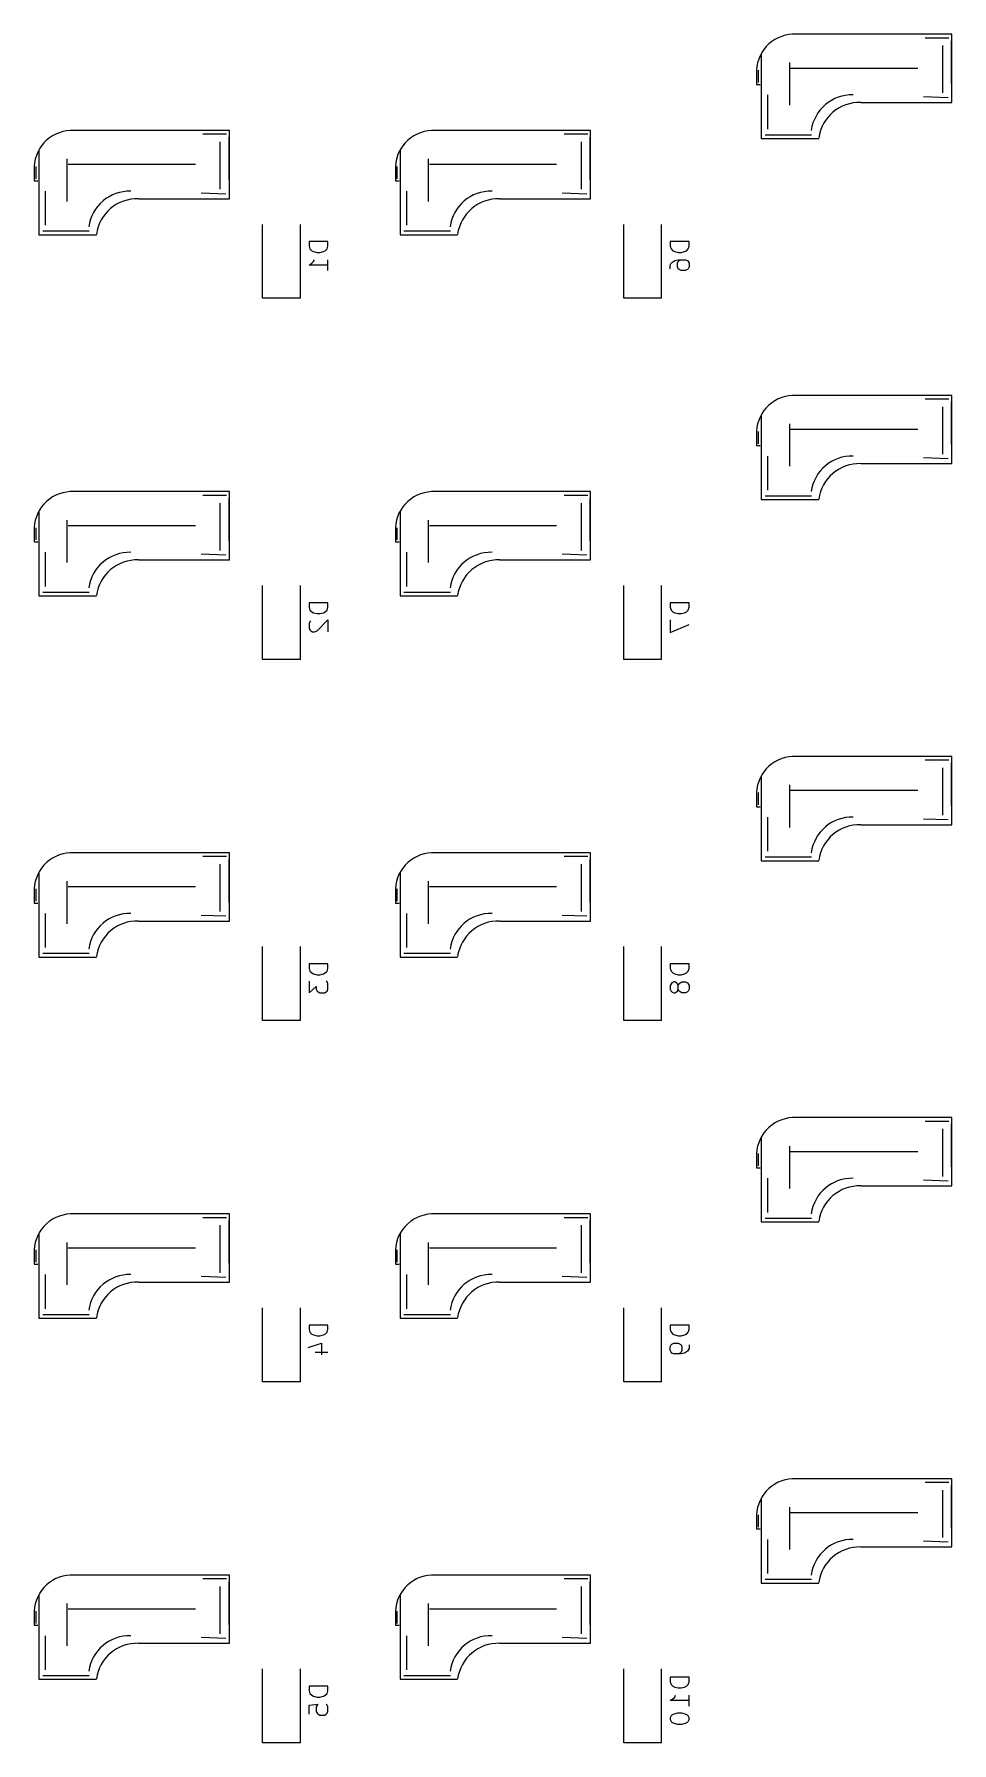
# Model space of a CAD drawing. Extents: x 83 to 346, y -162 to -57.
# Drawn here: x 212.3 to 260.7, y -149.6 to -59.5 of the extents above; entities that cross this region are included whole.
import ezdxf

# ---------------------------------------------------------------- set-up
doc = ezdxf.new("R2010")
doc.units = 0
doc.layers.add('BLACK', color=7, linetype='CONTINUOUS')

msp = doc.modelspace()

# ---------------------------------------------------------------- linework, layer by layer
at = {"layer": 'BLACK', "linetype": 'CONTINUOUS'}
for p, q in [((260.747, -59.5162), (252.547, -59.5162)), ((260.597, -59.7162), (259.347, -59.7162)), ((260.247, -60.1162), (260.247, -62.6162)), ((260.727, -62.1162), (260.727, -59.8662)), ((260.747, -63.1162), (260.747, -59.5162)), ((250.697, -60.5662), (250.697, -65.0162)), ((252.177, -61.0162), (252.177, -63.2562)), ((250.447, -61.4162), (250.447, -62.1662)), ((250.447, -62.1662), (250.647, -62.1662)), ((250.547, -62.0662), (250.547, -61.4162)), ((258.947, -61.3162), (252.247, -61.3162)), ((251.047, -64.5162), (251.047, -62.7162)), ((260.547, -62.8662), (259.247, -62.8162)), ((255.947, -63.1162), (260.747, -63.1162)), ((222.647, -64.5962), (214.447, -64.5962)), ((222.497, -64.7962), (221.247, -64.7962)), ((222.647, -68.1962), (222.647, -64.5962)), ((241.697, -64.5962), (233.497, -64.5962)), ((241.547, -64.7962), (240.297, -64.7962)), ((241.697, -68.1962), (241.697, -64.5962)), ((250.897, -64.8162), (253.347, -64.8162)), ((212.597, -65.6462), (212.597, -70.0962)), ((222.147, -65.1962), (222.147, -67.6962)), ((222.627, -67.1962), (222.627, -64.9462)), ((231.647, -65.6462), (231.647, -70.0962)), ((241.197, -65.1962), (241.197, -67.6962)), ((241.677, -67.1962), (241.677, -64.9462)), ((250.697, -65.0162), (253.727, -65.0162)), ((212.347, -66.4962), (212.347, -67.2462)), ((212.447, -67.1462), (212.447, -66.4962)), ((214.077, -66.0962), (214.077, -68.3362)), ((220.847, -66.3962), (214.147, -66.3962)), ((231.397, -66.4962), (231.397, -67.2462)), ((231.497, -67.1462), (231.497, -66.4962)), ((233.127, -66.0962), (233.127, -68.3362)), ((239.897, -66.3962), (233.197, -66.3962)), ((212.347, -67.2462), (212.547, -67.2462)), ((231.397, -67.2462), (231.597, -67.2462)), ((212.947, -69.5962), (212.947, -67.7962)), ((217.847, -68.1962), (222.647, -68.1962)), ((222.447, -67.9462), (221.147, -67.8962)), ((231.997, -69.5962), (231.997, -67.7962)), ((236.897, -68.1962), (241.697, -68.1962)), ((241.497, -67.9462), (240.197, -67.8962)), ((212.597, -70.0962), (215.627, -70.0962)), ((212.797, -69.8962), (215.247, -69.8962)), ((224.39, -73.4462), (224.39, -69.5462)), ((226.39, -73.4462), (226.39, -69.5462)), ((231.647, -70.0962), (234.677, -70.0962)), ((231.847, -69.8962), (234.297, -69.8962)), ((243.44, -73.4462), (243.44, -69.5462)), ((245.44, -73.4462), (245.44, -69.5462)), ((227.843, -70.4581), (226.843, -70.4581)), ((226.843, -70.4581), (226.843, -70.6962)), ((226.843, -70.6962), (226.89, -70.8391)), ((226.89, -70.8391), (226.986, -70.9343)), ((226.986, -70.9343), (227.081, -70.9819)), ((227.081, -70.9819), (227.271, -71.0295)), ((227.271, -71.0295), (227.414, -71.0295)), ((227.414, -71.0295), (227.605, -70.9819)), ((227.605, -70.9819), (227.7, -70.9343)), ((227.7, -70.9343), (227.795, -70.8391)), ((227.795, -70.8391), (227.843, -70.6962)), ((227.843, -70.6962), (227.843, -70.4581)), ((246.893, -70.4581), (245.893, -70.4581)), ((245.893, -70.4581), (245.893, -70.6962)), ((245.893, -70.6962), (245.94, -70.8391)), ((245.94, -70.8391), (246.036, -70.9343)), ((246.036, -70.9343), (246.131, -70.9819)), ((246.131, -70.9819), (246.321, -71.0295)), ((246.321, -71.0295), (246.464, -71.0295)), ((246.464, -71.0295), (246.655, -70.9819)), ((246.655, -70.9819), (246.75, -70.9343)), ((246.75, -70.9343), (246.845, -70.8391)), ((246.845, -70.8391), (246.893, -70.6962)), ((246.893, -70.6962), (246.893, -70.4581)), ((226.843, -71.6962), (226.986, -71.601)), ((227.843, -71.6962), (226.843, -71.6962)), ((226.986, -71.601), (227.081, -71.5057)), ((227.081, -71.5057), (227.128, -71.4105)), ((227.843, -71.9819), (227.843, -71.4105)), ((245.893, -71.6962), (245.94, -71.601)), ((245.893, -71.8867), (245.893, -71.6962)), ((245.94, -71.601), (245.988, -71.5533)), ((245.988, -71.5533), (246.131, -71.4581)), ((246.131, -71.4581), (246.321, -71.4105)), ((246.274, -71.601), (246.321, -71.5057)), ((246.274, -71.7914), (246.274, -71.601)), ((246.321, -71.8867), (246.274, -71.7914)), ((246.321, -71.4105), (246.702, -71.4105)), ((246.321, -71.5057), (246.369, -71.4581)), ((246.369, -71.9343), (246.321, -71.8867)), ((246.369, -71.4581), (246.464, -71.4105)), ((246.464, -71.9819), (246.369, -71.9343)), ((246.702, -71.9819), (246.464, -71.9819)), ((246.702, -71.4105), (246.797, -71.4581)), ((246.797, -71.9343), (246.702, -71.9819)), ((246.797, -71.4581), (246.845, -71.5057)), ((246.845, -71.8867), (246.797, -71.9343)), ((246.845, -71.5057), (246.893, -71.601)), ((246.893, -71.7914), (246.845, -71.8867)), ((246.893, -71.601), (246.893, -71.7914)), ((226.39, -73.4462), (224.39, -73.4462)), ((245.44, -73.4462), (243.44, -73.4462)), ((260.747, -78.5662), (252.547, -78.5662)), ((260.597, -78.7662), (259.347, -78.7662)), ((260.247, -79.1662), (260.247, -81.6662)), ((260.727, -81.1662), (260.727, -78.9162)), ((260.747, -82.1662), (260.747, -78.5662)), ((250.697, -79.6162), (250.697, -84.0662)), ((252.177, -80.0662), (252.177, -82.3062)), ((250.447, -80.4662), (250.447, -81.2162)), ((250.547, -81.1162), (250.547, -80.4662)), ((258.947, -80.3662), (252.247, -80.3662)), ((250.447, -81.2162), (250.647, -81.2162)), ((251.047, -83.5662), (251.047, -81.7662)), ((260.547, -81.9162), (259.247, -81.8662)), ((255.947, -82.1662), (260.747, -82.1662)), ((222.647, -83.6462), (214.447, -83.6462)), ((222.647, -87.2462), (222.647, -83.6462)), ((241.697, -83.6462), (233.497, -83.6462)), ((241.697, -87.2462), (241.697, -83.6462)), ((212.597, -84.6962), (212.597, -89.1462)), ((222.497, -83.8462), (221.247, -83.8462)), ((222.147, -84.2462), (222.147, -86.7462)), ((222.627, -86.2462), (222.627, -83.9962)), ((231.647, -84.6962), (231.647, -89.1462)), ((241.547, -83.8462), (240.297, -83.8462)), ((241.197, -84.2462), (241.197, -86.7462)), ((241.677, -86.2462), (241.677, -83.9962)), ((250.697, -84.0662), (253.727, -84.0662)), ((250.897, -83.8662), (253.347, -83.8662)), ((212.347, -85.5462), (212.347, -86.2962)), ((212.447, -86.1962), (212.447, -85.5462)), ((214.077, -85.1462), (214.077, -87.3862)), ((220.847, -85.4462), (214.147, -85.4462)), ((231.397, -85.5462), (231.397, -86.2962)), ((231.497, -86.1962), (231.497, -85.5462)), ((233.127, -85.1462), (233.127, -87.3862)), ((239.897, -85.4462), (233.197, -85.4462)), ((212.347, -86.2962), (212.547, -86.2962)), ((231.397, -86.2962), (231.597, -86.2962)), ((212.947, -88.6462), (212.947, -86.8462)), ((217.847, -87.2462), (222.647, -87.2462)), ((222.447, -86.9962), (221.147, -86.9462)), ((231.997, -88.6462), (231.997, -86.8462)), ((236.897, -87.2462), (241.697, -87.2462)), ((241.497, -86.9962), (240.197, -86.9462)), ((212.597, -89.1462), (215.627, -89.1462)), ((212.797, -88.9462), (215.247, -88.9462)), ((224.39, -92.4962), (224.39, -88.5962)), ((226.39, -92.4962), (226.39, -88.5962)), ((231.647, -89.1462), (234.677, -89.1462)), ((231.847, -88.9462), (234.297, -88.9462)), ((243.44, -92.4962), (243.44, -88.5962)), ((245.44, -92.4962), (245.44, -88.5962)), ((227.843, -89.5081), (226.843, -89.5081)), ((226.843, -89.5081), (226.843, -89.7462)), ((226.843, -89.7462), (226.89, -89.8891)), ((226.89, -89.8891), (226.986, -89.9843)), ((226.986, -89.9843), (227.081, -90.0319)), ((227.081, -90.0319), (227.271, -90.0795)), ((227.271, -90.0795), (227.414, -90.0795)), ((227.414, -90.0795), (227.605, -90.0319)), ((227.605, -90.0319), (227.7, -89.9843)), ((227.7, -89.9843), (227.795, -89.8891)), ((227.795, -89.8891), (227.843, -89.7462)), ((227.843, -89.7462), (227.843, -89.5081)), ((246.893, -89.5081), (245.893, -89.5081)), ((245.893, -89.5081), (245.893, -89.7462)), ((245.893, -89.7462), (245.94, -89.8891)), ((245.94, -89.8891), (246.036, -89.9843)), ((246.036, -89.9843), (246.131, -90.0319)), ((246.131, -90.0319), (246.321, -90.0795)), ((246.321, -90.0795), (246.464, -90.0795)), ((246.464, -90.0795), (246.655, -90.0319)), ((246.655, -90.0319), (246.75, -89.9843)), ((246.75, -89.9843), (246.845, -89.8891)), ((246.845, -89.8891), (246.893, -89.7462)), ((246.893, -89.7462), (246.893, -89.5081)), ((226.89, -90.5081), (226.843, -90.6033)), ((226.843, -90.6033), (226.843, -90.8414)), ((226.843, -90.8414), (226.89, -90.9367)), ((226.938, -90.4605), (226.89, -90.5081)), ((226.89, -90.9367), (226.938, -90.9843)), ((226.938, -90.9843), (227.033, -91.0319)), ((227.033, -91.0319), (227.128, -91.0319)), ((227.128, -91.0319), (227.271, -90.9843)), ((227.271, -90.9843), (227.843, -90.4129)), ((227.843, -90.4129), (227.843, -91.0319)), ((245.893, -90.4129), (245.893, -91.0795)), ((245.893, -91.0795), (246.893, -90.651)), ((226.39, -92.4962), (224.39, -92.4962)), ((245.44, -92.4962), (243.44, -92.4962)), ((260.747, -97.6162), (252.547, -97.6162)), ((260.597, -97.8162), (259.347, -97.8162)), ((260.247, -98.2162), (260.247, -100.716)), ((260.727, -100.216), (260.727, -97.9662)), ((260.747, -101.216), (260.747, -97.6162)), ((250.697, -98.6662), (250.697, -103.116)), ((252.177, -99.1162), (252.177, -101.356)), ((250.447, -99.5162), (250.447, -100.266)), ((250.547, -100.166), (250.547, -99.5162)), ((258.947, -99.4162), (252.247, -99.4162)), ((250.447, -100.266), (250.647, -100.266)), ((251.047, -102.616), (251.047, -100.816)), ((260.547, -100.966), (259.247, -100.916)), ((255.947, -101.216), (260.747, -101.216)), ((222.647, -102.696), (214.447, -102.696)), ((222.647, -106.296), (222.647, -102.696)), ((241.697, -102.696), (233.497, -102.696)), ((241.697, -106.296), (241.697, -102.696)), ((222.497, -102.896), (221.247, -102.896)), ((222.147, -103.296), (222.147, -105.796)), ((222.627, -105.296), (222.627, -103.046)), ((241.547, -102.896), (240.297, -102.896)), ((241.197, -103.296), (241.197, -105.796)), ((241.677, -105.296), (241.677, -103.046)), ((250.697, -103.116), (253.727, -103.116)), ((250.897, -102.916), (253.347, -102.916)), ((212.597, -103.746), (212.597, -108.196)), ((214.077, -104.196), (214.077, -106.436)), ((220.847, -104.496), (214.147, -104.496)), ((231.647, -103.746), (231.647, -108.196)), ((233.127, -104.196), (233.127, -106.436)), ((239.897, -104.496), (233.197, -104.496)), ((212.347, -104.596), (212.347, -105.346)), ((212.347, -105.346), (212.547, -105.346)), ((212.447, -105.246), (212.447, -104.596)), ((231.397, -104.596), (231.397, -105.346)), ((231.397, -105.346), (231.597, -105.346)), ((231.497, -105.246), (231.497, -104.596)), ((212.947, -107.696), (212.947, -105.896)), ((217.847, -106.296), (222.647, -106.296)), ((222.447, -106.046), (221.147, -105.996)), ((231.997, -107.696), (231.997, -105.896)), ((236.897, -106.296), (241.697, -106.296)), ((241.497, -106.046), (240.197, -105.996)), ((212.797, -107.996), (215.247, -107.996)), ((224.39, -111.546), (224.39, -107.646)), ((226.39, -111.546), (226.39, -107.646)), ((231.847, -107.996), (234.297, -107.996)), ((243.44, -111.546), (243.44, -107.646)), ((245.44, -111.546), (245.44, -107.646)), ((212.597, -108.196), (215.627, -108.196)), ((227.843, -108.558), (226.843, -108.558)), ((226.843, -108.558), (226.843, -108.796)), ((226.843, -108.796), (226.89, -108.939)), ((226.89, -108.939), (226.986, -109.034)), ((226.986, -109.034), (227.081, -109.082)), ((227.605, -109.082), (227.7, -109.034)), ((227.7, -109.034), (227.795, -108.939)), ((227.795, -108.939), (227.843, -108.796)), ((227.843, -108.796), (227.843, -108.558)), ((231.647, -108.196), (234.677, -108.196)), ((246.893, -108.558), (245.893, -108.558)), ((245.893, -108.558), (245.893, -108.796)), ((245.893, -108.796), (245.94, -108.939)), ((245.94, -108.939), (246.036, -109.034)), ((246.036, -109.034), (246.131, -109.082)), ((246.655, -109.082), (246.75, -109.034)), ((246.75, -109.034), (246.845, -108.939)), ((246.845, -108.939), (246.893, -108.796)), ((246.893, -108.796), (246.893, -108.558)), ((226.843, -109.463), (226.843, -110.082)), ((226.843, -110.082), (227.224, -109.749)), ((227.081, -109.082), (227.271, -109.13)), ((227.224, -109.749), (227.224, -109.891)), ((227.224, -109.891), (227.271, -109.987)), ((227.271, -109.13), (227.414, -109.13)), ((227.414, -109.13), (227.605, -109.082)), ((227.795, -109.51), (227.747, -109.463)), ((227.843, -109.606), (227.795, -109.51)), ((227.795, -109.987), (227.843, -109.891)), ((227.843, -109.891), (227.843, -109.606)), ((245.94, -109.606), (245.893, -109.701)), ((245.893, -109.701), (245.893, -109.891)), ((245.893, -109.891), (245.94, -109.987)), ((245.988, -109.558), (245.94, -109.606)), ((246.083, -109.51), (245.988, -109.558)), ((246.131, -109.51), (246.083, -109.51)), ((246.131, -109.082), (246.321, -109.13)), ((246.226, -109.558), (246.131, -109.51)), ((246.274, -109.606), (246.226, -109.558)), ((246.321, -109.701), (246.274, -109.606)), ((246.274, -109.987), (246.321, -109.891)), ((246.321, -109.13), (246.464, -109.13)), ((246.321, -109.701), (246.369, -109.606)), ((246.321, -109.891), (246.321, -109.701)), ((246.369, -109.987), (246.321, -109.891)), ((246.369, -109.606), (246.417, -109.558)), ((246.417, -109.558), (246.512, -109.51)), ((246.464, -109.13), (246.655, -109.082)), ((246.512, -109.51), (246.702, -109.51)), ((246.702, -109.51), (246.797, -109.558)), ((246.797, -109.558), (246.845, -109.606)), ((246.845, -109.606), (246.893, -109.701)), ((246.893, -109.891), (246.845, -109.987)), ((246.893, -109.701), (246.893, -109.891)), ((227.271, -109.987), (227.319, -110.034)), ((227.319, -110.034), (227.414, -110.082)), ((227.414, -110.082), (227.652, -110.082)), ((227.652, -110.082), (227.747, -110.034)), ((227.747, -110.034), (227.795, -109.987)), ((245.94, -109.987), (245.988, -110.034)), ((245.988, -110.034), (246.083, -110.082)), ((246.083, -110.082), (246.131, -110.082)), ((246.131, -110.082), (246.226, -110.034)), ((246.226, -110.034), (246.274, -109.987)), ((246.417, -110.034), (246.369, -109.987)), ((246.512, -110.082), (246.417, -110.034)), ((246.702, -110.082), (246.512, -110.082)), ((246.797, -110.034), (246.702, -110.082)), ((246.845, -109.987), (246.797, -110.034)), ((226.39, -111.546), (224.39, -111.546)), ((245.44, -111.546), (243.44, -111.546)), ((260.747, -116.666), (252.547, -116.666)), ((260.597, -116.866), (259.347, -116.866)), ((260.727, -119.266), (260.727, -117.016)), ((260.747, -120.266), (260.747, -116.666)), ((250.697, -117.716), (250.697, -122.166)), ((260.247, -117.266), (260.247, -119.766)), ((250.447, -118.566), (250.447, -119.316)), ((250.547, -119.216), (250.547, -118.566)), ((252.177, -118.166), (252.177, -120.406)), ((258.947, -118.466), (252.247, -118.466)), ((250.447, -119.316), (250.647, -119.316)), ((251.047, -121.666), (251.047, -119.866)), ((255.947, -120.266), (260.747, -120.266)), ((260.547, -120.016), (259.247, -119.966)), ((222.647, -121.746), (214.447, -121.746)), ((222.497, -121.946), (221.247, -121.946)), ((222.147, -122.346), (222.147, -124.846)), ((222.627, -124.346), (222.627, -122.096)), ((222.647, -125.346), (222.647, -121.746)), ((241.697, -121.746), (233.497, -121.746)), ((241.547, -121.946), (240.297, -121.946)), ((241.197, -122.346), (241.197, -124.846)), ((241.677, -124.346), (241.677, -122.096)), ((241.697, -125.346), (241.697, -121.746)), ((250.697, -122.166), (253.727, -122.166)), ((250.897, -121.966), (253.347, -121.966)), ((212.597, -122.796), (212.597, -127.246)), ((214.077, -123.246), (214.077, -125.486)), ((231.647, -122.796), (231.647, -127.246)), ((233.127, -123.246), (233.127, -125.486)), ((212.347, -123.646), (212.347, -124.396)), ((212.447, -124.296), (212.447, -123.646)), ((220.847, -123.546), (214.147, -123.546)), ((231.397, -123.646), (231.397, -124.396)), ((231.497, -124.296), (231.497, -123.646)), ((239.897, -123.546), (233.197, -123.546)), ((212.347, -124.396), (212.547, -124.396)), ((212.947, -126.746), (212.947, -124.946)), ((222.447, -125.096), (221.147, -125.046)), ((231.397, -124.396), (231.597, -124.396)), ((231.997, -126.746), (231.997, -124.946)), ((241.497, -125.096), (240.197, -125.046)), ((217.847, -125.346), (222.647, -125.346)), ((236.897, -125.346), (241.697, -125.346)), ((212.797, -127.046), (215.247, -127.046)), ((224.39, -130.596), (224.39, -126.696)), ((226.39, -130.596), (226.39, -126.696)), ((231.847, -127.046), (234.297, -127.046)), ((243.44, -130.596), (243.44, -126.696)), ((245.44, -130.596), (245.44, -126.696)), ((212.597, -127.246), (215.627, -127.246)), ((227.843, -127.608), (226.843, -127.608)), ((226.843, -127.608), (226.843, -127.846)), ((226.843, -127.846), (226.89, -127.989)), ((227.795, -127.989), (227.843, -127.846)), ((227.843, -127.846), (227.843, -127.608)), ((231.647, -127.246), (234.677, -127.246)), ((246.893, -127.608), (245.893, -127.608)), ((245.893, -127.608), (245.893, -127.846)), ((245.893, -127.846), (245.94, -127.989)), ((246.845, -127.989), (246.893, -127.846)), ((246.893, -127.846), (246.893, -127.608)), ((226.795, -128.799), (227.509, -128.56)), ((226.89, -127.989), (226.986, -128.084)), ((226.986, -128.084), (227.081, -128.132)), ((227.081, -128.132), (227.271, -128.18)), ((227.271, -128.18), (227.414, -128.18)), ((227.414, -128.18), (227.605, -128.132)), ((227.509, -128.56), (227.509, -129.18)), ((227.605, -128.132), (227.7, -128.084)), ((227.7, -128.084), (227.795, -127.989)), ((245.893, -128.751), (245.94, -128.656)), ((245.893, -128.941), (245.893, -128.751)), ((245.94, -127.989), (246.036, -128.084)), ((245.94, -128.656), (245.988, -128.608)), ((245.988, -128.608), (246.083, -128.56)), ((246.036, -128.084), (246.131, -128.132)), ((246.083, -128.56), (246.321, -128.56)), ((246.131, -128.132), (246.321, -128.18)), ((246.321, -128.18), (246.464, -128.18)), ((246.321, -128.56), (246.417, -128.608)), ((246.417, -128.608), (246.464, -128.656)), ((246.464, -128.18), (246.655, -128.132)), ((246.464, -128.656), (246.512, -128.751)), ((246.512, -128.751), (246.512, -128.941)), ((246.655, -128.132), (246.75, -128.084)), ((246.75, -128.084), (246.845, -127.989)), ((246.893, -128.846), (246.845, -128.941)), ((246.893, -128.656), (246.893, -128.846)), ((227.176, -129.037), (227.843, -129.037)), ((245.94, -129.037), (245.893, -128.941)), ((245.988, -129.084), (245.94, -129.037)), ((246.083, -129.132), (245.988, -129.084)), ((246.464, -129.132), (246.083, -129.132)), ((246.417, -129.084), (246.321, -129.132)), ((246.464, -129.037), (246.417, -129.084)), ((246.512, -128.941), (246.464, -129.037)), ((246.655, -129.084), (246.464, -129.132)), ((246.797, -128.989), (246.655, -129.084)), ((246.845, -128.941), (246.797, -128.989)), ((226.39, -130.596), (224.39, -130.596)), ((245.44, -130.596), (243.44, -130.596)), ((260.747, -135.716), (252.547, -135.716)), ((260.597, -135.916), (259.347, -135.916)), ((260.727, -138.316), (260.727, -136.066)), ((260.747, -139.316), (260.747, -135.716)), ((250.697, -136.766), (250.697, -141.216)), ((260.247, -136.316), (260.247, -138.816)), ((250.447, -137.616), (250.447, -138.366)), ((250.547, -138.266), (250.547, -137.616)), ((252.177, -137.216), (252.177, -139.456)), ((258.947, -137.516), (252.247, -137.516)), ((250.447, -138.366), (250.647, -138.366)), ((251.047, -140.716), (251.047, -138.916)), ((255.947, -139.316), (260.747, -139.316)), ((260.547, -139.066), (259.247, -139.016)), ((222.647, -140.796), (214.447, -140.796)), ((222.497, -140.996), (221.247, -140.996)), ((222.147, -141.396), (222.147, -143.896)), ((222.627, -143.396), (222.627, -141.146)), ((222.647, -144.396), (222.647, -140.796)), ((241.697, -140.796), (233.497, -140.796)), ((241.547, -140.996), (240.297, -140.996)), ((241.197, -141.396), (241.197, -143.896)), ((241.677, -143.396), (241.677, -141.146)), ((241.697, -144.396), (241.697, -140.796)), ((250.697, -141.216), (253.727, -141.216)), ((250.897, -141.016), (253.347, -141.016)), ((212.597, -141.846), (212.597, -146.296)), ((214.077, -142.296), (214.077, -144.536)), ((231.647, -141.846), (231.647, -146.296)), ((233.127, -142.296), (233.127, -144.536)), ((212.347, -142.696), (212.347, -143.446)), ((212.447, -143.346), (212.447, -142.696)), ((220.847, -142.596), (214.147, -142.596)), ((231.397, -142.696), (231.397, -143.446)), ((231.497, -143.346), (231.497, -142.696)), ((239.897, -142.596), (233.197, -142.596)), ((212.347, -143.446), (212.547, -143.446)), ((212.947, -145.796), (212.947, -143.996)), ((222.447, -144.146), (221.147, -144.096)), ((231.397, -143.446), (231.597, -143.446)), ((231.997, -145.796), (231.997, -143.996)), ((241.497, -144.146), (240.197, -144.096)), ((217.847, -144.396), (222.647, -144.396)), ((236.897, -144.396), (241.697, -144.396)), ((224.39, -149.646), (224.39, -145.746)), ((226.39, -149.646), (226.39, -145.746)), ((243.44, -149.646), (243.44, -145.746)), ((245.44, -149.646), (245.44, -145.746)), ((212.597, -146.296), (215.627, -146.296)), ((212.797, -146.096), (215.247, -146.096)), ((227.843, -146.658), (226.843, -146.658)), ((226.843, -146.658), (226.843, -146.896)), ((226.843, -146.896), (226.89, -147.039)), ((227.795, -147.039), (227.843, -146.896)), ((227.843, -146.896), (227.843, -146.658)), ((231.647, -146.296), (234.677, -146.296)), ((231.847, -146.096), (234.297, -146.096)), ((246.893, -146.182), (245.893, -146.182)), ((245.893, -146.182), (245.893, -146.42)), ((245.893, -146.42), (245.94, -146.563)), ((245.94, -146.563), (246.036, -146.658)), ((246.036, -146.658), (246.131, -146.706)), ((246.131, -146.706), (246.321, -146.753)), ((246.321, -146.753), (246.464, -146.753)), ((246.464, -146.753), (246.655, -146.706)), ((246.655, -146.706), (246.75, -146.658)), ((246.75, -146.658), (246.845, -146.563)), ((246.845, -146.563), (246.893, -146.42)), ((246.893, -146.42), (246.893, -146.182)), ((226.843, -147.658), (227.319, -147.61)), ((226.843, -148.134), (226.843, -147.658)), ((226.89, -147.039), (226.986, -147.134)), ((226.986, -147.134), (227.081, -147.182)), ((227.081, -147.182), (227.271, -147.23)), ((227.271, -147.658), (227.224, -147.753)), ((227.224, -147.753), (227.224, -147.991)), ((227.271, -147.23), (227.414, -147.23)), ((227.319, -147.61), (227.271, -147.658)), ((227.414, -147.23), (227.605, -147.182)), ((227.605, -147.182), (227.7, -147.134)), ((227.7, -147.134), (227.795, -147.039)), ((227.795, -147.658), (227.747, -147.61)), ((227.843, -147.753), (227.795, -147.658)), ((227.843, -147.991), (227.843, -147.753)), ((245.893, -147.42), (246.036, -147.325)), ((246.893, -147.42), (245.893, -147.42)), ((246.036, -147.325), (246.131, -147.23)), ((246.131, -147.23), (246.178, -147.134)), ((246.893, -147.706), (246.893, -147.134)), ((227.224, -147.991), (227.271, -148.087)), ((227.271, -148.087), (227.319, -148.134)), ((227.319, -148.134), (227.414, -148.182)), ((227.414, -148.182), (227.652, -148.182)), ((227.652, -148.182), (227.747, -148.134)), ((227.747, -148.134), (227.795, -148.087)), ((227.795, -148.087), (227.843, -147.991)), ((245.94, -148.23), (245.893, -148.325)), ((245.893, -148.325), (245.893, -148.42)), ((245.893, -148.42), (245.94, -148.515)), ((245.988, -148.182), (245.94, -148.23)), ((245.94, -148.515), (245.988, -148.563)), ((246.083, -148.134), (245.988, -148.182)), ((245.988, -148.563), (246.083, -148.61)), ((246.274, -148.087), (246.083, -148.134)), ((246.083, -148.61), (246.274, -148.658)), ((246.512, -148.087), (246.274, -148.087)), ((246.274, -148.658), (246.512, -148.658)), ((246.702, -148.134), (246.512, -148.087)), ((246.512, -148.658), (246.702, -148.61)), ((246.797, -148.182), (246.702, -148.134)), ((246.702, -148.61), (246.797, -148.563)), ((246.845, -148.23), (246.797, -148.182)), ((246.797, -148.563), (246.845, -148.515)), ((246.893, -148.325), (246.845, -148.23)), ((246.845, -148.515), (246.893, -148.42)), ((246.893, -148.42), (246.893, -148.325)), ((226.39, -149.646), (224.39, -149.646)), ((245.44, -149.646), (243.44, -149.646))]:
    msp.add_line(p, q, dxfattribs=at)
at = {"layer": 'BLACK'}
for centre, radius, start, end in [((252.447, -61.5162), 2.0025, 87.1376, 177.138), ((255.482, -64.8862), 2.171, 88.2843, 172.284), ((255.882, -65.2862), 2.171, 88.2843, 172.284), ((214.347, -66.5962), 2.0025, 87.1376, 177.138), ((233.397, -66.5962), 2.0025, 87.1376, 177.138), ((217.382, -69.9662), 2.171, 88.2843, 172.284), ((217.782, -70.3662), 2.171, 88.2843, 172.284), ((236.432, -69.9662), 2.171, 88.2843, 172.284), ((236.832, -70.3662), 2.171, 88.2843, 172.284), ((252.447, -80.5662), 2.0025, 87.1376, 177.138), ((255.482, -83.9362), 2.171, 88.2843, 172.284), ((255.882, -84.3362), 2.171, 88.2843, 172.284), ((214.347, -85.6462), 2.0025, 87.1376, 177.138), ((233.397, -85.6462), 2.0025, 87.1376, 177.138), ((217.382, -89.0162), 2.171, 88.2843, 172.284), ((217.782, -89.4162), 2.171, 88.2843, 172.284), ((236.432, -89.0162), 2.171, 88.2843, 172.284), ((236.832, -89.4162), 2.171, 88.2843, 172.284), ((252.447, -99.6162), 2.0025, 87.1376, 177.138), ((255.482, -102.986), 2.171, 88.2843, 172.284), ((255.882, -103.386), 2.171, 88.2843, 172.284), ((214.347, -104.696), 2.0025, 87.1376, 177.138), ((233.397, -104.696), 2.0025, 87.1376, 177.138), ((217.382, -108.066), 2.171, 88.2843, 172.284), ((217.782, -108.466), 2.171, 88.2843, 172.284), ((236.432, -108.066), 2.171, 88.2843, 172.284), ((236.832, -108.466), 2.171, 88.2843, 172.284), ((252.447, -118.666), 2.0025, 87.1376, 177.138), ((255.482, -122.036), 2.171, 88.2843, 172.284), ((255.882, -122.436), 2.171, 88.2843, 172.284), ((214.347, -123.746), 2.0025, 87.1376, 177.138), ((233.397, -123.746), 2.0025, 87.1376, 177.138), ((217.382, -127.116), 2.171, 88.2843, 172.284), ((236.432, -127.116), 2.171, 88.2843, 172.284), ((217.782, -127.516), 2.171, 88.2843, 172.284), ((236.832, -127.516), 2.171, 88.2843, 172.284), ((252.447, -137.716), 2.0025, 87.1376, 177.138), ((255.482, -141.086), 2.171, 88.2843, 172.284), ((255.882, -141.486), 2.171, 88.2843, 172.284), ((214.347, -142.796), 2.0025, 87.1376, 177.138), ((233.397, -142.796), 2.0025, 87.1376, 177.138), ((217.382, -146.166), 2.171, 88.2843, 172.284), ((236.432, -146.166), 2.171, 88.2843, 172.284), ((217.782, -146.566), 2.171, 88.2843, 172.284), ((236.832, -146.566), 2.171, 88.2843, 172.284)]:
    msp.add_arc(centre, radius, start, end, dxfattribs=at)

doc.saveas('drawing.dxf')
